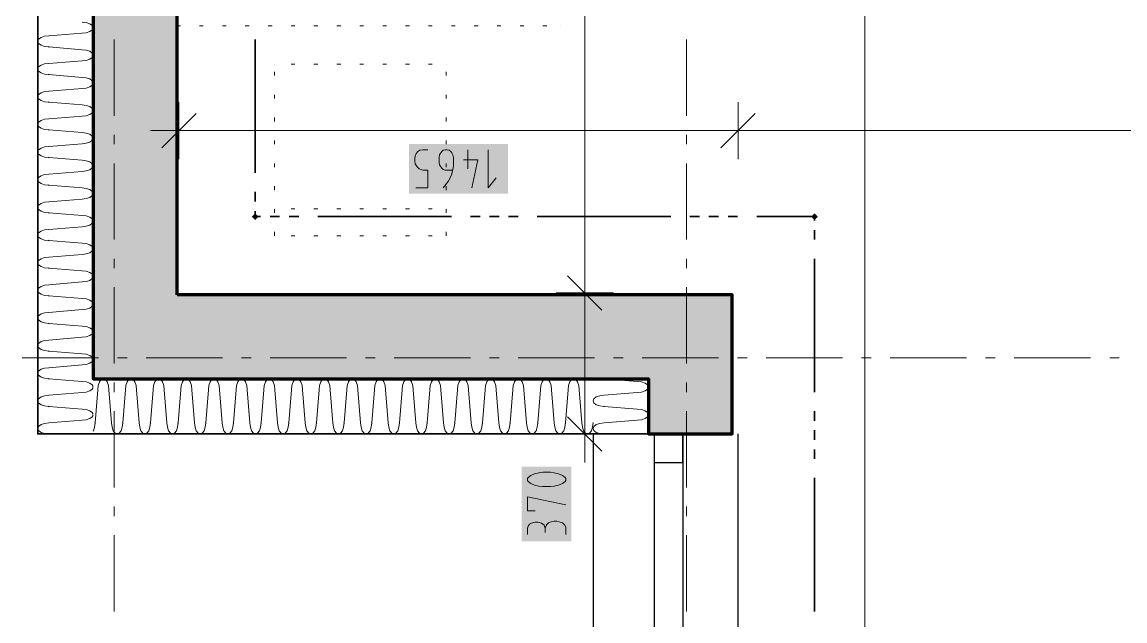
# Model space of a CAD drawing. Header units: millimetres. Extents: x 0 to 594, y 0 to 420.
# Drawn here: x 95.48 to 121.95, y 137.44 to 151.83 of the extents above; entities that cross this region are included whole.
import ezdxf

# ---------------------------------------------------------------- set-up
doc = ezdxf.new("R2010")
doc.units = ezdxf.units.MM
doc.header["$LTSCALE"] = 8
for name, color, linetype in [('PDF_Koty delkove', 7, 'Continuous'), ('PDF_Nabytek', 7, 'Continuous'), ('PDF_Okna', 7, 'Continuous'), ('PDF_Osy hlavni', 7, 'Continuous'), ('PDF_Pozarni useky', 7, 'Continuous'), ('PDF_Steny obvodove nosne', 7, 'Continuous'), ('PDF_Zatepleni', 7, 'Continuous')]:
    doc.layers.add(name, color=color, linetype=linetype)

msp = doc.modelspace()

# ---------------------------------------------------------------- linework, layer by layer
at = {"layer": 'PDF_Koty delkove', "lineweight": 18}
for points in [[(115.713, 135.687), (115.713, 140.359), (115.713, 148.079), (115.713, 189.557), (115.713, 190.885), (115.713, 201.28), (115.713, 202.288), (115.713, 221.567), (115.713, 222.895), (115.713, 262.69), (115.713, 265.045), (115.713, 266.262), (115.713, 328.13), (115.713, 331.61)], [(108.99, 145.32), (108.99, 154.118), (108.99, 156.524), (108.99, 167.628), (108.99, 200.96), (108.99, 202.288), (108.99, 215.614), (108.99, 216.942), (108.99, 262.69), (108.99, 266.17)], [(99.251, 149.905), (99.251, 149.218), (99.251, 148.531)], [(112.669, 149.905), (112.669, 149.218), (112.669, 148.531)], [(99.663, 149.63), (98.839, 148.806)], [(113.081, 149.63), (112.257, 148.806)], [(99.251, 149.218), (98.564, 149.218)], [(149.441, 149.218), (146.535, 149.218), (141.607, 149.218), (112.669, 149.218), (99.251, 149.218)], [(104.932, 147.844), (105.226, 147.844), (105.226, 148.271), (105.103, 148.271), (105.018, 148.302), (104.969, 148.348), (104.92, 148.424), (104.908, 148.484), (104.908, 148.546), (104.92, 148.607), (104.944, 148.668), (104.981, 148.713), (105.03, 148.745), (105.103, 148.76), (105.226, 148.76)], [(105.813, 148.271), (105.642, 148.271), (105.592, 148.287), (105.556, 148.317), (105.532, 148.348), (105.507, 148.393), (105.495, 148.454), (105.495, 148.576), (105.507, 148.637), (105.532, 148.683), (105.556, 148.713), (105.592, 148.745), (105.642, 148.76), (105.69, 148.76), (105.739, 148.745), (105.776, 148.713), (105.8, 148.683), (105.825, 148.637), (105.838, 148.576), (105.838, 148.363), (105.788, 148.149), (105.715, 147.996), (105.592, 147.844)], [(106.18, 148.76), (106.18, 148.302)], [(106.669, 148.76), (106.669, 147.844)], [(106.082, 148.516), (106.425, 148.516), (106.277, 147.844)], [(106.669, 147.844), (106.864, 148.088)], [(109.402, 144.908), (108.578, 145.732)], [(109.677, 145.32), (108.99, 145.32), (108.303, 145.32)], [(108.99, 141.932), (108.99, 145.32)], [(109.402, 141.519), (108.578, 142.344)], [(109.677, 141.932), (108.99, 141.932), (108.303, 141.932)], [(108.99, 141.932), (108.99, 141.245)], [(107.981, 141.013), (107.891, 141), (107.784, 140.976), (107.692, 140.939), (107.631, 140.891), (107.616, 140.866), (107.616, 140.817), (107.631, 140.792), (107.692, 140.744), (107.784, 140.707), (107.891, 140.682), (107.981, 140.67), (108.165, 140.67), (108.256, 140.682), (108.363, 140.707), (108.455, 140.744), (108.516, 140.792), (108.532, 140.817), (108.532, 140.866), (108.516, 140.891), (108.455, 140.939), (108.363, 140.976), (108.256, 141), (108.165, 141.013)], [(108.165, 141.013), (107.981, 141.013)], [(107.798, 140.083), (107.616, 140.083), (107.616, 140.426), (108.532, 140.23)], [(107.616, 139.521), (107.616, 139.667), (107.631, 139.717), (107.662, 139.765), (107.708, 139.79), (107.798, 139.814), (107.86, 139.814), (107.951, 139.79), (108.013, 139.741), (108.043, 139.667), (108.043, 139.57)], [(108.532, 139.521), (108.532, 139.692), (108.501, 139.753), (108.455, 139.802), (108.379, 139.826), (108.318, 139.838), (108.256, 139.838), (108.18, 139.826), (108.12, 139.802), (108.074, 139.753), (108.043, 139.667)]]:
    msp.add_lwpolyline(points, dxfattribs=at)
at = {"layer": 'PDF_Koty delkove', "color": 7, "lineweight": 18, "true_color": 0xffffff, "transparency": 33554559}
for points in [[(107.149, 148.898), (104.771, 148.898), (107.149, 147.707), (104.771, 147.707)], [(108.669, 139.358), (108.669, 141.15), (107.479, 139.358), (107.479, 141.15)]]:
    msp.add_solid(points, dxfattribs=at)
at = {"layer": 'PDF_Nabytek', "lineweight": 13}
for points in [[(99.286, 151.732), (99.251, 151.732)], [(99.251, 151.732), (99.251, 151.732)], [(99.251, 151.732), (99.251, 151.732)], [(99.835, 151.732), (99.744, 151.732)], [(100.385, 151.732), (100.293, 151.732)], [(100.934, 151.732), (100.843, 151.732)], [(101.484, 151.732), (101.392, 151.732)], [(102.033, 151.732), (101.942, 151.732)], [(102.583, 151.732), (102.491, 151.732)], [(103.133, 151.732), (103.041, 151.732)], [(103.682, 151.732), (103.591, 151.732)], [(104.232, 151.732), (104.14, 151.732)], [(104.781, 151.732), (104.69, 151.732)], [(105.331, 151.732), (105.239, 151.732)], [(105.88, 151.732), (105.789, 151.732)], [(106.43, 151.732), (106.338, 151.732)], [(106.979, 151.732), (106.888, 151.732)], [(107.529, 151.732), (107.437, 151.732)], [(108.078, 151.732), (107.987, 151.732)], [(108.41, 151.732), (108.41, 151.732)], [(108.41, 151.732), (108.41, 151.732)], [(101.545, 150.816), (101.545, 150.816)], [(101.545, 150.816), (101.545, 150.816)], [(101.545, 150.539), (101.545, 150.63)], [(102.033, 150.816), (101.942, 150.816)], [(102.583, 150.816), (102.491, 150.816)], [(103.133, 150.816), (103.041, 150.816)], [(103.682, 150.816), (103.591, 150.816)], [(104.232, 150.816), (104.14, 150.816)], [(104.781, 150.816), (104.69, 150.816)], [(105.331, 150.816), (105.239, 150.816)], [(105.666, 150.816), (105.666, 150.816)], [(105.666, 150.816), (105.666, 150.816)], [(105.666, 150.539), (105.666, 150.63)], [(101.545, 149.989), (101.545, 150.081)], [(105.666, 149.989), (105.666, 150.081)], [(101.545, 149.44), (101.545, 149.531)], [(105.666, 149.44), (105.666, 149.531)], [(101.545, 148.89), (101.545, 148.982)], [(105.666, 148.89), (105.666, 148.982)], [(101.545, 148.341), (101.545, 148.432)], [(105.666, 148.341), (105.666, 148.432)], [(101.545, 147.791), (101.545, 147.883)], [(105.666, 147.791), (105.666, 147.883)], [(101.545, 147.336), (101.545, 147.336)], [(101.545, 147.242), (101.545, 147.333)], [(102.033, 147.336), (101.942, 147.336)], [(102.583, 147.336), (102.491, 147.336)], [(103.133, 147.336), (103.041, 147.336)], [(103.682, 147.336), (103.591, 147.336)], [(104.232, 147.336), (104.14, 147.336)], [(104.781, 147.336), (104.69, 147.336)], [(105.331, 147.336), (105.239, 147.336)], [(105.666, 147.336), (105.666, 147.336)], [(105.666, 147.242), (105.666, 147.333)], [(101.545, 146.694), (101.545, 146.784)], [(101.545, 146.694), (101.545, 146.694)], [(101.545, 146.694), (101.545, 146.694)], [(102.033, 146.694), (101.942, 146.694)], [(102.583, 146.694), (102.491, 146.694)], [(103.133, 146.694), (103.041, 146.694)], [(103.682, 146.694), (103.591, 146.694)], [(104.232, 146.694), (104.14, 146.694)], [(104.781, 146.694), (104.69, 146.694)], [(105.331, 146.694), (105.239, 146.694)], [(105.666, 146.694), (105.666, 146.784)], [(105.666, 146.694), (105.666, 146.694)], [(105.666, 146.694), (105.666, 146.694)]]:
    msp.add_lwpolyline(points, dxfattribs=at)
at = {"layer": 'PDF_Okna', "lineweight": 25}
for points in [[(109.188, 141.932), (109.188, 132.773)], [(110.654, 141.932), (110.654, 132.773)], [(111.341, 141.932), (111.341, 132.773)], [(112.669, 132.773), (112.669, 141.932)]]:
    msp.add_lwpolyline(points, dxfattribs=at)
msp.add_lwpolyline([(110.654, 141.932), (110.654, 141.245), (111.341, 141.245), (111.341, 141.932)], close=True, dxfattribs=at)
at = {"layer": 'PDF_Osy hlavni', "lineweight": 18}
for points in [[(97.694, 149.577), (97.694, 151.409)], [(111.432, 149.577), (111.432, 151.409)], [(111.432, 149.577), (111.432, 151.409)], [(97.694, 148.89), (97.694, 149.119)], [(111.432, 148.89), (111.432, 149.119)], [(111.432, 148.89), (111.432, 149.119)], [(97.694, 146.6), (97.694, 148.432)], [(111.432, 146.6), (111.432, 148.432)], [(111.432, 146.6), (111.432, 148.432)], [(97.694, 145.914), (97.694, 146.142)], [(111.432, 145.914), (111.432, 146.142)], [(111.432, 145.914), (111.432, 146.142)], [(97.694, 143.624), (97.694, 145.456)], [(111.432, 143.624), (111.432, 145.456)], [(111.432, 143.624), (111.432, 145.456)], [(97.317, 143.763), (95.485, 143.763)], [(98.004, 143.763), (97.775, 143.763)], [(100.293, 143.763), (98.462, 143.763)], [(100.98, 143.763), (100.751, 143.763)], [(103.27, 143.763), (101.438, 143.763)], [(103.957, 143.763), (103.728, 143.763)], [(106.247, 143.763), (104.415, 143.763)], [(106.933, 143.763), (106.705, 143.763)], [(109.223, 143.763), (107.391, 143.763)], [(109.91, 143.763), (109.681, 143.763)], [(112.2, 143.763), (110.368, 143.763)], [(112.887, 143.763), (112.658, 143.763)], [(115.176, 143.763), (113.345, 143.763)], [(115.863, 143.763), (115.634, 143.763)], [(118.153, 143.763), (116.321, 143.763)], [(118.84, 143.763), (118.611, 143.763)], [(121.13, 143.763), (119.298, 143.763)], [(121.816, 143.763), (121.588, 143.763)], [(97.694, 142.937), (97.694, 143.166)], [(111.432, 142.937), (111.432, 143.166), (111.432, 142.937)], [(97.694, 140.647), (97.694, 142.479)], [(111.432, 140.647), (111.432, 142.479)], [(111.432, 140.647), (111.432, 142.479)], [(97.694, 139.96), (97.694, 140.189)], [(111.432, 140.189), (111.432, 139.96), (111.432, 140.189)], [(97.694, 137.671), (97.694, 139.502)], [(111.432, 137.671), (111.432, 139.502)], [(111.432, 137.671), (111.432, 139.502)]]:
    msp.add_lwpolyline(points, dxfattribs=at)
at = {"layer": 'PDF_Pozarni useky', "lineweight": 35}
for points in [[(101.083, 148.203), (101.083, 151.409)], [(101.083, 147.516), (101.083, 147.745)], [(101.083, 147.152), (101.083, 147.287)], [(101.209, 147.152), (101.083, 147.152)], [(101.667, 147.152), (101.438, 147.152)], [(102.125, 147.152), (101.896, 147.152)], [(105.789, 147.152), (102.583, 147.152)], [(106.476, 147.152), (106.247, 147.152)], [(106.933, 147.152), (106.705, 147.152)], [(107.391, 147.152), (107.162, 147.152)], [(111.055, 147.152), (107.849, 147.152)], [(111.742, 147.152), (111.513, 147.152)], [(112.2, 147.152), (111.971, 147.152)], [(112.658, 147.152), (112.429, 147.152)], [(114.5, 147.152), (113.116, 147.152)], [(114.5, 147.058), (114.5, 147.152)], [(114.5, 146.6), (114.5, 146.829)], [(114.5, 142.937), (114.5, 146.142)], [(97.694, 143.763), (97.694, 143.763)], [(114.5, 142.25), (114.5, 142.479)], [(114.5, 141.792), (114.5, 142.021)], [(114.5, 141.334), (114.5, 141.563)], [(114.5, 137.671), (114.5, 140.876)]]:
    msp.add_lwpolyline(points, dxfattribs=at)
at = {"layer": 'PDF_Pozarni useky', "lineweight": 35, "transparency": 33554559}
for points in [[(101.083, 147.072), (101.003, 147.152), (101.163, 147.152), (101.083, 147.232)], [(101.163, 147.152), (101.083, 147.072), (101.083, 147.232), (101.003, 147.152)], [(114.581, 147.152), (114.5, 147.072), (114.5, 147.232), (114.42, 147.152)], [(114.5, 147.072), (114.42, 147.152), (114.581, 147.152), (114.5, 147.232)]]:
    msp.add_solid(points, dxfattribs=at)
at = {"layer": 'PDF_Steny obvodove nosne', "lineweight": 70}
for points in [[(99.205, 172.89), (98.015, 172.89), (97.328, 172.89), (97.19, 172.89), (97.19, 143.26), (99.205, 143.26), (109.188, 143.26), (110.516, 143.26), (110.516, 141.932), (112.531, 141.932), (112.531, 143.26), (112.531, 145.275), (99.251, 145.275), (99.205, 145.275)], [(99.205, 145.275), (99.205, 172.89)]]:
    msp.add_lwpolyline(points, dxfattribs=at)
at = {"layer": 'PDF_Steny obvodove nosne', "color": 9, "lineweight": 9, "true_color": 0xc0c0c0, "transparency": 33554559}
for points in [[(99.205, 143.26), (99.205, 172.89), (97.19, 143.26), (97.19, 172.89)], [(112.531, 145.275), (99.205, 145.275), (112.531, 143.26), (99.205, 143.26)], [(112.531, 141.932), (112.531, 143.26), (110.516, 141.932), (110.516, 143.26)]]:
    msp.add_solid(points, dxfattribs=at)
at = {"layer": 'PDF_Zatepleni', "lineweight": 35}
for points in [[(95.862, 172.89), (95.862, 141.932), (97.19, 141.932), (109.188, 141.932)], [(109.188, 143.26), (99.205, 143.26), (97.19, 143.26), (97.19, 172.89)], [(109.188, 141.932), (110.333, 141.932), (110.516, 141.932), (110.516, 143.26), (109.188, 143.26)]]:
    msp.add_lwpolyline(points, dxfattribs=at)
at = {"layer": 'PDF_Zatepleni', "lineweight": 9}
for points in [[(96.925, 151.826), (96.925, 151.826)], [(97.19, 151.707), (97.171, 151.744), (97.113, 151.787), (97.027, 151.816), (96.925, 151.826)], [(96.925, 151.559), (97.027, 151.569), (97.113, 151.598), (97.171, 151.641), (97.19, 151.679)], [(96.925, 151.559), (96.128, 151.493), (96.026, 151.483), (95.94, 151.454), (95.883, 151.411), (95.862, 151.361), (95.883, 151.31), (95.94, 151.267), (96.026, 151.238)], [(96.026, 151.238), (96.128, 151.228)], [(96.925, 151.162), (96.128, 151.228)], [(96.925, 151.162), (96.925, 151.162)], [(97.19, 151.043), (97.171, 151.08), (97.113, 151.123), (97.027, 151.152), (96.925, 151.162)], [(96.925, 150.895), (96.128, 150.829), (96.026, 150.819), (95.94, 150.79), (95.883, 150.747), (95.862, 150.697), (95.883, 150.646), (95.94, 150.603), (96.026, 150.574), (96.128, 150.564)], [(96.925, 150.895), (97.027, 150.905), (97.113, 150.934), (97.171, 150.977), (97.19, 151.015)], [(96.925, 150.498), (96.128, 150.564)], [(96.925, 150.498), (96.925, 150.498)], [(97.19, 150.379), (97.171, 150.416), (97.113, 150.459), (97.027, 150.488), (96.925, 150.498)], [(96.925, 150.231), (97.027, 150.241), (97.113, 150.27), (97.171, 150.313), (97.19, 150.351)], [(96.925, 150.231), (96.128, 150.165), (96.026, 150.155), (95.94, 150.126), (95.883, 150.083), (95.862, 150.033)], [(95.862, 150.033), (95.883, 149.982), (95.94, 149.939), (96.026, 149.91), (96.128, 149.9)], [(96.925, 149.834), (96.128, 149.9)], [(96.925, 149.834), (96.925, 149.834)], [(97.19, 149.714), (97.171, 149.752), (97.113, 149.795), (97.027, 149.824), (96.925, 149.834)], [(96.925, 149.567), (96.128, 149.501), (96.026, 149.491), (95.94, 149.462), (95.883, 149.419), (95.862, 149.369), (95.883, 149.318), (95.94, 149.275), (96.026, 149.246), (96.128, 149.236)], [(96.925, 149.567), (97.027, 149.577), (97.113, 149.606), (97.171, 149.649), (97.19, 149.687)], [(96.925, 149.17), (96.128, 149.236)], [(96.925, 149.17), (96.925, 149.17)], [(97.19, 149.05), (97.171, 149.088), (97.113, 149.131), (97.027, 149.16), (96.925, 149.17)], [(96.925, 148.903), (97.027, 148.913), (97.113, 148.942), (97.171, 148.985), (97.19, 149.023)], [(96.128, 148.837), (96.026, 148.827), (95.94, 148.798), (95.883, 148.755), (95.862, 148.705), (95.883, 148.654), (95.94, 148.611), (96.026, 148.582), (96.128, 148.572)], [(96.128, 148.837), (96.925, 148.903)], [(96.925, 148.506), (96.128, 148.572)], [(96.925, 148.506), (96.925, 148.506)], [(97.19, 148.386), (97.171, 148.424), (97.113, 148.467), (97.027, 148.496), (96.925, 148.506)], [(96.128, 148.173), (96.925, 148.239)], [(96.925, 148.239), (97.027, 148.249), (97.113, 148.278), (97.171, 148.321), (97.19, 148.359)], [(96.128, 148.173), (96.026, 148.163), (95.94, 148.134), (95.883, 148.091), (95.862, 148.041)], [(95.862, 148.041), (95.883, 147.99), (95.94, 147.947), (96.026, 147.918), (96.128, 147.908)], [(96.925, 147.842), (96.128, 147.908)], [(96.925, 147.842), (96.925, 147.842)], [(97.19, 147.722), (97.171, 147.76), (97.113, 147.803), (97.027, 147.832), (96.925, 147.842)], [(96.128, 147.509), (96.026, 147.499), (95.94, 147.47), (95.883, 147.427), (95.862, 147.377)], [(96.128, 147.509), (96.925, 147.575)], [(96.925, 147.575), (97.027, 147.585), (97.113, 147.614), (97.171, 147.657), (97.19, 147.695)], [(95.862, 147.377), (95.883, 147.326), (95.94, 147.283), (96.026, 147.254), (96.128, 147.244)], [(96.925, 147.178), (96.128, 147.244)], [(96.925, 147.178), (96.925, 147.178)], [(97.19, 147.058), (97.171, 147.096), (97.113, 147.139), (97.027, 147.168), (96.925, 147.178)], [(96.128, 146.845), (96.925, 146.911)], [(96.925, 146.911), (97.027, 146.921), (97.113, 146.95), (97.171, 146.993), (97.19, 147.031)], [(96.128, 146.845), (96.026, 146.835), (95.94, 146.806), (95.883, 146.763), (95.862, 146.712)], [(95.862, 146.712), (95.883, 146.662), (95.94, 146.619), (96.026, 146.59), (96.128, 146.58)], [(96.925, 146.514), (96.128, 146.58)], [(96.925, 146.514), (96.925, 146.514)], [(97.19, 146.394), (97.171, 146.432), (97.113, 146.475), (97.027, 146.504), (96.925, 146.514)], [(96.128, 146.181), (96.026, 146.171), (95.94, 146.142), (95.883, 146.099), (95.862, 146.048)], [(96.128, 146.181), (96.925, 146.247)], [(96.925, 146.247), (97.027, 146.257), (97.113, 146.286), (97.171, 146.329), (97.19, 146.367)], [(95.862, 146.048), (95.883, 145.998), (95.94, 145.955), (96.026, 145.926), (96.128, 145.916)], [(97.19, 145.73), (97.171, 145.768), (97.113, 145.811), (97.027, 145.84), (96.925, 145.85), (96.128, 145.916)], [(96.925, 145.85), (96.925, 145.85)], [(96.128, 145.517), (96.925, 145.583)], [(96.925, 145.583), (97.027, 145.593), (97.113, 145.622), (97.171, 145.665), (97.19, 145.703)], [(96.128, 145.517), (96.026, 145.507), (95.94, 145.478), (95.883, 145.435), (95.862, 145.384)], [(95.862, 145.384), (95.883, 145.334), (95.94, 145.291), (96.026, 145.262), (96.128, 145.252)], [(96.925, 145.186), (96.128, 145.252)], [(96.925, 145.186), (96.925, 145.186)], [(97.19, 145.066), (97.171, 145.104), (97.113, 145.147), (97.027, 145.176), (96.925, 145.186)], [(96.128, 144.853), (96.026, 144.843), (95.94, 144.814), (95.883, 144.771), (95.862, 144.72)], [(96.128, 144.853), (96.925, 144.919)], [(96.925, 144.919), (97.027, 144.929), (97.113, 144.958), (97.171, 145.001), (97.19, 145.039)], [(95.862, 144.72), (95.883, 144.67), (95.94, 144.627), (96.026, 144.598)], [(96.026, 144.598), (96.128, 144.588)], [(96.925, 144.522), (96.128, 144.588)], [(96.925, 144.522), (96.925, 144.522)], [(97.19, 144.402), (97.171, 144.44), (97.113, 144.483), (97.027, 144.512), (96.925, 144.522)], [(96.925, 144.255), (97.027, 144.265), (97.113, 144.294), (97.171, 144.337), (97.19, 144.374)], [(96.128, 144.189), (96.026, 144.179), (95.94, 144.15), (95.883, 144.107), (95.862, 144.056)], [(95.862, 144.056), (95.883, 144.006), (95.94, 143.963), (96.026, 143.934), (96.128, 143.924)], [(96.128, 144.189), (96.925, 144.255)], [(97.19, 143.738), (97.171, 143.776), (97.113, 143.819), (97.027, 143.848), (96.925, 143.858), (96.128, 143.924)], [(96.925, 143.858), (96.925, 143.858)], [(96.128, 143.525), (96.026, 143.515), (95.94, 143.486), (95.883, 143.443), (95.862, 143.392)], [(96.128, 143.525), (96.925, 143.591)], [(96.925, 143.591), (97.027, 143.601), (97.113, 143.63), (97.171, 143.673), (97.19, 143.71)], [(95.862, 143.392), (95.883, 143.342), (95.94, 143.299), (96.026, 143.27), (96.128, 143.26)], [(97.19, 143.074), (97.171, 143.111), (97.113, 143.155), (97.027, 143.184), (96.925, 143.194), (96.128, 143.26)], [(97.421, 143.259), (97.384, 143.241), (97.341, 143.183), (97.312, 143.096), (97.302, 142.994)], [(97.635, 142.197), (97.569, 142.994), (97.559, 143.096), (97.53, 143.183), (97.486, 143.241), (97.449, 143.259)], [(98.085, 143.259), (98.048, 143.241), (98.005, 143.183), (97.976, 143.096), (97.966, 142.994)], [(98.15, 143.241), (98.113, 143.259)], [(98.233, 142.994), (98.223, 143.096), (98.194, 143.183), (98.15, 143.241)], [(98.749, 143.259), (98.712, 143.241), (98.669, 143.183), (98.64, 143.096), (98.63, 142.994)], [(98.897, 142.994), (98.887, 143.096), (98.858, 143.183), (98.814, 143.241), (98.777, 143.259)], [(99.413, 143.259), (99.376, 143.241), (99.333, 143.183), (99.304, 143.096), (99.294, 142.994)], [(99.561, 142.994), (99.551, 143.096), (99.522, 143.183), (99.478, 143.241), (99.441, 143.259)], [(100.04, 143.241), (99.997, 143.183), (99.968, 143.096), (99.958, 142.994)], [(100.077, 143.259), (100.04, 143.241)], [(100.225, 142.994), (100.215, 143.096), (100.186, 143.183), (100.142, 143.241), (100.105, 143.259)], [(100.741, 143.259), (100.704, 143.241), (100.661, 143.183), (100.632, 143.096), (100.622, 142.994)], [(100.889, 142.994), (100.879, 143.096), (100.85, 143.183), (100.806, 143.241), (100.769, 143.259)], [(101.405, 143.259), (101.368, 143.241), (101.325, 143.183), (101.296, 143.096), (101.286, 142.994)], [(101.553, 142.994), (101.543, 143.096), (101.514, 143.183), (101.47, 143.241), (101.433, 143.259)], [(102.069, 143.259), (102.032, 143.241), (101.989, 143.183), (101.96, 143.096), (101.95, 142.994)], [(102.217, 142.994), (102.207, 143.096), (102.178, 143.183), (102.134, 143.241), (102.097, 143.259)], [(102.733, 143.259), (102.696, 143.241), (102.653, 143.183), (102.624, 143.096), (102.614, 142.994)], [(102.881, 142.994), (102.871, 143.096), (102.842, 143.183), (102.798, 143.241), (102.761, 143.259)], [(103.397, 143.259), (103.36, 143.241), (103.317, 143.183), (103.288, 143.096), (103.278, 142.994)], [(103.545, 142.994), (103.535, 143.096), (103.506, 143.183), (103.463, 143.241), (103.425, 143.259)], [(104.061, 143.259), (104.024, 143.241), (103.981, 143.183), (103.952, 143.096), (103.942, 142.994)], [(104.209, 142.994), (104.199, 143.096), (104.17, 143.183), (104.127, 143.241), (104.089, 143.259)], [(104.726, 143.259), (104.688, 143.241), (104.645, 143.183), (104.616, 143.096), (104.606, 142.994)], [(104.873, 142.994), (104.863, 143.096), (104.834, 143.183), (104.791, 143.241), (104.753, 143.259)], [(105.389, 143.259), (105.352, 143.241), (105.309, 143.183), (105.28, 143.096), (105.27, 142.994)], [(105.537, 142.994), (105.527, 143.096), (105.498, 143.183), (105.455, 143.241), (105.417, 143.259)], [(106.054, 143.259), (106.016, 143.241), (105.973, 143.183), (105.944, 143.096), (105.934, 142.994)], [(106.191, 143.096), (106.162, 143.183), (106.119, 143.241), (106.081, 143.259)], [(106.718, 143.259), (106.68, 143.241), (106.637, 143.183), (106.608, 143.096), (106.598, 142.994)], [(106.865, 142.994), (106.855, 143.096), (106.826, 143.183), (106.783, 143.241), (106.745, 143.259)], [(107.382, 143.259), (107.344, 143.241), (107.301, 143.183), (107.272, 143.096), (107.262, 142.994)], [(107.529, 142.994), (107.519, 143.096), (107.49, 143.183), (107.447, 143.241), (107.409, 143.259)], [(108.046, 143.259), (108.008, 143.241), (107.965, 143.183), (107.936, 143.096), (107.926, 142.994)], [(108.193, 142.994), (108.183, 143.096), (108.154, 143.183), (108.111, 143.241), (108.073, 143.259)], [(108.71, 143.259), (108.672, 143.241), (108.629, 143.183), (108.6, 143.096)], [(108.857, 142.994), (108.847, 143.096), (108.818, 143.183), (108.775, 143.241), (108.737, 143.259)], [(110.516, 143.074), (110.497, 143.111), (110.439, 143.155), (110.353, 143.184), (110.251, 143.194), (109.454, 143.26)], [(96.925, 143.194), (96.925, 143.194)], [(96.925, 142.927), (97.027, 142.937), (97.113, 142.966), (97.171, 143.009), (97.19, 143.046)], [(97.302, 142.994), (97.236, 142.197)], [(97.302, 142.994), (97.302, 142.994)], [(97.966, 142.994), (97.9, 142.197)], [(97.966, 142.994), (97.966, 142.994)], [(98.299, 142.197), (98.233, 142.994)], [(98.63, 142.994), (98.564, 142.197)], [(98.63, 142.994), (98.63, 142.994)], [(98.963, 142.197), (98.897, 142.994)], [(99.294, 142.994), (99.228, 142.197)], [(99.294, 142.994), (99.294, 142.994)], [(99.627, 142.197), (99.561, 142.994)], [(99.958, 142.994), (99.892, 142.197)], [(99.958, 142.994), (99.958, 142.994)], [(100.291, 142.197), (100.225, 142.994)], [(100.622, 142.994), (100.556, 142.197)], [(100.622, 142.994), (100.622, 142.994)], [(100.955, 142.197), (100.889, 142.994)], [(101.286, 142.994), (101.22, 142.197)], [(101.286, 142.994), (101.286, 142.994)], [(101.619, 142.197), (101.553, 142.994)], [(101.95, 142.994), (101.884, 142.197)], [(101.95, 142.994), (101.95, 142.994)], [(102.283, 142.197), (102.217, 142.994)], [(102.614, 142.994), (102.548, 142.197)], [(102.614, 142.994), (102.614, 142.994)], [(102.947, 142.197), (102.881, 142.994)], [(103.278, 142.994), (103.212, 142.197)], [(103.278, 142.994), (103.278, 142.994)], [(103.278, 142.994), (103.278, 142.994)], [(103.611, 142.197), (103.545, 142.994)], [(103.942, 142.994), (103.876, 142.197)], [(103.942, 142.994), (103.942, 142.994)], [(104.275, 142.197), (104.209, 142.994)], [(104.606, 142.994), (104.54, 142.197)], [(104.606, 142.994), (104.606, 142.994)], [(104.939, 142.197), (104.873, 142.994)], [(105.27, 142.994), (105.204, 142.197)], [(105.27, 142.994), (105.27, 142.994)], [(105.603, 142.197), (105.537, 142.994)], [(105.934, 142.994), (105.868, 142.197)], [(105.934, 142.994), (105.934, 142.994)], [(106.201, 142.994), (106.191, 143.096)], [(106.267, 142.197), (106.201, 142.994)], [(106.598, 142.994), (106.532, 142.197)], [(106.598, 142.994), (106.598, 142.994)], [(106.931, 142.197), (106.865, 142.994)], [(107.262, 142.994), (107.196, 142.197)], [(107.262, 142.994), (107.262, 142.994)], [(107.595, 142.197), (107.529, 142.994)], [(107.926, 142.994), (107.86, 142.197)], [(107.926, 142.994), (107.926, 142.994)], [(108.259, 142.197), (108.193, 142.994)], [(108.59, 142.994), (108.524, 142.197)], [(108.6, 143.096), (108.59, 142.994)], [(108.59, 142.994), (108.59, 142.994)], [(108.923, 142.197), (108.857, 142.994)], [(110.516, 143.046), (110.497, 143.009), (110.439, 142.966), (110.353, 142.937), (110.251, 142.927), (109.454, 142.861), (109.352, 142.851), (109.266, 142.822), (109.209, 142.779), (109.188, 142.728), (109.209, 142.678), (109.266, 142.635), (109.352, 142.606), (109.454, 142.596), (110.251, 142.53), (110.353, 142.52), (110.439, 142.491), (110.497, 142.447), (110.516, 142.41)], [(110.251, 143.194), (110.251, 143.194)], [(96.128, 142.861), (96.026, 142.851), (95.94, 142.822), (95.883, 142.779), (95.862, 142.728)], [(95.862, 142.728), (95.883, 142.678), (95.94, 142.635), (96.026, 142.606), (96.128, 142.596)], [(96.128, 142.861), (96.925, 142.927)], [(96.925, 142.53), (96.128, 142.596)], [(96.925, 142.53), (96.925, 142.53)], [(96.925, 142.53), (96.925, 142.53)], [(97.19, 142.41), (97.171, 142.447), (97.113, 142.491), (97.027, 142.52), (96.925, 142.53)], [(110.251, 142.53), (110.251, 142.53)], [(96.128, 142.197), (96.026, 142.187), (95.94, 142.158), (95.883, 142.115), (95.862, 142.064)], [(96.128, 142.197), (96.925, 142.263)], [(96.925, 142.263), (97.027, 142.273), (97.113, 142.302), (97.171, 142.345), (97.19, 142.382)], [(97.19, 142), (97.197, 142.009), (97.226, 142.096), (97.236, 142.197)], [(97.635, 142.197), (97.645, 142.096), (97.673, 142.009), (97.717, 141.952), (97.767, 141.932)], [(97.767, 141.932), (97.818, 141.952), (97.861, 142.009), (97.89, 142.096), (97.9, 142.197)], [(98.299, 142.197), (98.309, 142.096), (98.337, 142.009), (98.381, 141.952), (98.431, 141.932)], [(98.431, 141.932), (98.482, 141.952), (98.525, 142.009), (98.554, 142.096), (98.564, 142.197)], [(98.963, 142.197), (98.973, 142.096), (99.001, 142.009), (99.045, 141.952), (99.095, 141.932)], [(99.095, 141.932), (99.146, 141.952), (99.189, 142.009), (99.218, 142.096), (99.228, 142.197)], [(99.627, 142.197), (99.637, 142.096), (99.665, 142.009), (99.709, 141.952), (99.759, 141.932)], [(99.759, 141.932), (99.81, 141.952), (99.853, 142.009), (99.882, 142.096), (99.892, 142.197)], [(100.291, 142.197), (100.301, 142.096), (100.329, 142.009), (100.373, 141.952), (100.423, 141.932)], [(100.423, 141.932), (100.474, 141.952), (100.517, 142.009), (100.546, 142.096), (100.556, 142.197)], [(100.955, 142.197), (100.965, 142.096), (100.993, 142.009), (101.037, 141.952), (101.087, 141.932)], [(101.087, 141.932), (101.138, 141.952), (101.181, 142.009), (101.21, 142.096), (101.22, 142.197)], [(101.619, 142.197), (101.629, 142.096), (101.658, 142.009)], [(101.751, 141.932), (101.802, 141.952), (101.845, 142.009), (101.874, 142.096), (101.884, 142.197)], [(102.283, 142.197), (102.293, 142.096), (102.321, 142.009), (102.365, 141.952), (102.415, 141.932)], [(102.415, 141.932), (102.466, 141.952), (102.509, 142.009), (102.538, 142.096), (102.548, 142.197)], [(102.947, 142.197), (102.957, 142.096), (102.986, 142.009), (103.029, 141.952), (103.079, 141.932)], [(103.079, 141.932), (103.13, 141.952), (103.173, 142.009), (103.202, 142.096), (103.212, 142.197)], [(103.611, 142.197), (103.621, 142.096), (103.65, 142.009), (103.693, 141.952), (103.743, 141.932)], [(103.743, 141.932), (103.794, 141.952), (103.837, 142.009), (103.866, 142.096), (103.876, 142.197)], [(104.275, 142.197), (104.285, 142.096), (104.314, 142.009), (104.357, 141.952), (104.407, 141.932)], [(104.407, 141.932), (104.458, 141.952), (104.501, 142.009), (104.53, 142.096), (104.54, 142.197)], [(104.939, 142.197), (104.949, 142.096), (104.978, 142.009), (105.021, 141.952), (105.071, 141.932)], [(105.071, 141.932), (105.122, 141.952), (105.165, 142.009), (105.194, 142.096), (105.204, 142.197)], [(105.603, 142.197), (105.613, 142.096), (105.642, 142.009), (105.685, 141.952), (105.735, 141.932)], [(105.735, 141.932), (105.786, 141.952), (105.829, 142.009), (105.858, 142.096), (105.868, 142.197)], [(106.267, 142.197), (106.277, 142.096), (106.306, 142.009), (106.349, 141.952), (106.399, 141.932)], [(106.399, 141.932), (106.45, 141.952), (106.493, 142.009), (106.522, 142.096), (106.532, 142.197)], [(106.931, 142.197), (106.941, 142.096), (106.97, 142.009), (107.013, 141.952), (107.063, 141.932)], [(107.063, 141.932), (107.114, 141.952), (107.157, 142.009), (107.186, 142.096), (107.196, 142.197)], [(107.595, 142.197), (107.605, 142.096), (107.634, 142.009), (107.677, 141.952), (107.727, 141.932)], [(107.727, 141.932), (107.778, 141.952), (107.821, 142.009), (107.85, 142.096), (107.86, 142.197)], [(108.259, 142.197), (108.269, 142.096), (108.298, 142.009), (108.341, 141.952), (108.392, 141.932)], [(108.392, 141.932), (108.442, 141.952), (108.485, 142.009), (108.514, 142.096), (108.524, 142.197)], [(108.923, 142.197), (108.933, 142.096), (108.962, 142.009), (109.005, 141.952), (109.056, 141.932)], [(109.056, 141.932), (109.106, 141.952), (109.149, 142.009), (109.178, 142.096), (109.188, 142.197)], [(110.516, 142.382), (110.497, 142.345), (110.439, 142.302), (110.353, 142.273), (110.251, 142.263), (109.454, 142.197), (109.352, 142.187), (109.266, 142.158), (109.209, 142.115), (109.188, 142.064), (109.209, 142.014), (109.266, 141.971), (109.352, 141.942), (109.454, 141.932)], [(95.862, 142.064), (95.883, 142.014), (95.94, 141.971), (96.026, 141.942), (96.128, 141.932)], [(101.658, 142.009), (101.701, 141.952), (101.751, 141.932)], [(103.079, 141.932), (103.079, 141.932)]]:
    msp.add_lwpolyline(points, dxfattribs=at)
at = {"layer": 'PDF_Zatepleni', "lineweight": 9, "transparency": 33554559}
for points in [[(96.128, 151.207), (96.107, 151.228), (96.149, 151.228), (96.128, 151.248)], [(96.128, 150.543), (96.107, 150.564), (96.149, 150.564), (96.128, 150.584)], [(96.128, 149.879), (96.107, 149.9), (96.149, 149.9), (96.128, 149.92)], [(96.128, 149.215), (96.107, 149.236), (96.149, 149.236), (96.128, 149.256)], [(96.128, 148.551), (96.107, 148.572), (96.149, 148.572), (96.128, 148.592)], [(96.128, 147.887), (96.107, 147.908), (96.149, 147.908), (96.128, 147.928)], [(96.128, 147.223), (96.107, 147.244), (96.149, 147.244), (96.128, 147.264)], [(96.128, 146.559), (96.107, 146.58), (96.149, 146.58), (96.128, 146.6)], [(96.128, 145.895), (96.107, 145.916), (96.149, 145.916), (96.128, 145.936)], [(96.128, 145.231), (96.107, 145.252), (96.149, 145.252), (96.128, 145.272)], [(96.128, 144.567), (96.107, 144.588), (96.149, 144.588), (96.128, 144.608)], [(96.128, 143.903), (96.107, 143.924), (96.149, 143.924), (96.128, 143.944)], [(96.128, 143.239), (96.107, 143.26), (96.149, 143.26), (96.128, 143.28)], [(109.454, 143.239), (109.433, 143.26), (109.475, 143.26)], [(96.128, 142.575), (96.107, 142.596), (96.149, 142.596), (96.128, 142.616)], [(109.454, 142.575), (109.433, 142.596), (109.475, 142.596), (109.454, 142.616)], [(97.236, 142.177), (97.216, 142.197), (97.257, 142.197), (97.236, 142.218)], [(97.9, 142.177), (97.88, 142.197), (97.921, 142.197), (97.9, 142.218)], [(98.564, 142.177), (98.544, 142.197), (98.585, 142.197), (98.564, 142.218)], [(99.228, 142.177), (99.208, 142.197), (99.249, 142.197), (99.228, 142.218)], [(99.892, 142.177), (99.872, 142.197), (99.913, 142.197), (99.892, 142.218)], [(100.556, 142.177), (100.536, 142.197), (100.577, 142.197), (100.556, 142.218)], [(101.22, 142.177), (101.2, 142.197), (101.241, 142.197), (101.22, 142.218)], [(101.884, 142.177), (101.864, 142.197), (101.905, 142.197), (101.884, 142.218)], [(102.548, 142.177), (102.528, 142.197), (102.569, 142.197), (102.548, 142.218)], [(103.212, 142.177), (103.192, 142.197), (103.233, 142.197), (103.212, 142.218)], [(103.876, 142.177), (103.856, 142.197), (103.897, 142.197), (103.876, 142.218)], [(104.54, 142.177), (104.52, 142.197), (104.561, 142.197), (104.54, 142.218)], [(105.204, 142.177), (105.184, 142.197), (105.225, 142.197), (105.204, 142.218)], [(105.868, 142.177), (105.848, 142.197), (105.889, 142.197), (105.868, 142.218)], [(106.532, 142.177), (106.512, 142.197), (106.553, 142.197), (106.532, 142.218)], [(107.196, 142.177), (107.176, 142.197), (107.217, 142.197), (107.196, 142.218)], [(107.86, 142.177), (107.84, 142.197), (107.881, 142.197), (107.86, 142.218)], [(108.524, 142.177), (108.504, 142.197), (108.545, 142.197), (108.524, 142.218)], [(109.188, 142.177), (109.168, 142.197), (109.188, 142.218)], [(96.107, 141.932), (96.128, 141.952), (96.149, 141.932)], [(109.433, 141.932), (109.454, 141.952), (109.475, 141.932)]]:
    msp.add_solid(points, dxfattribs=at)

doc.saveas('drawing.dxf')
